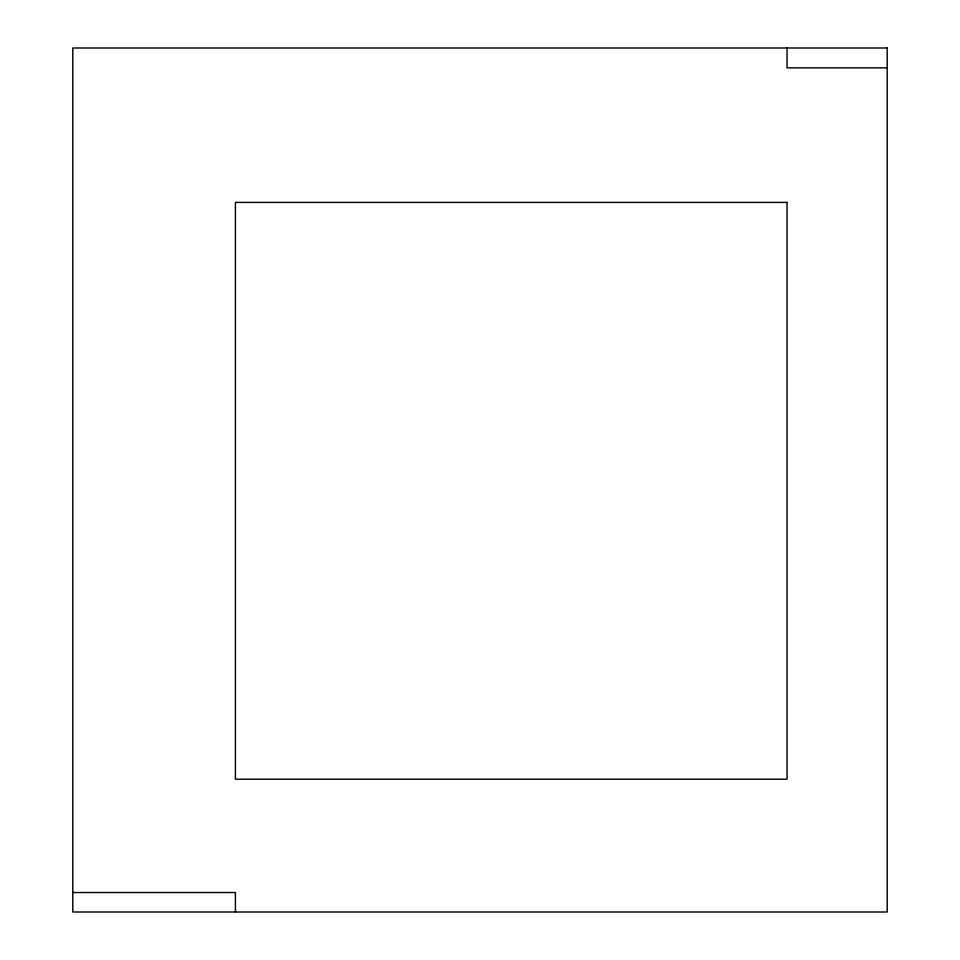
<?xml version="1.0" encoding="UTF-8"?>
<svg xmlns="http://www.w3.org/2000/svg" width="960" height="960" viewBox="0 0 960 960"><rect width="100%" height="100%" fill="white"/><g stroke="black" fill="none" stroke-linecap="round" stroke-linejoin="round"><path stroke-width="1.44" d="M887.208 67.848L787.068 67.848L787.068 48M72.792 892.524L235.416 892.524L235.416 912M887.208 48L72.792 48L72.792 912L887.208 912L887.208 48M787.068 202.404L235.416 202.404L235.416 779.22L787.068 779.22L787.068 202.404"/></g></svg>
